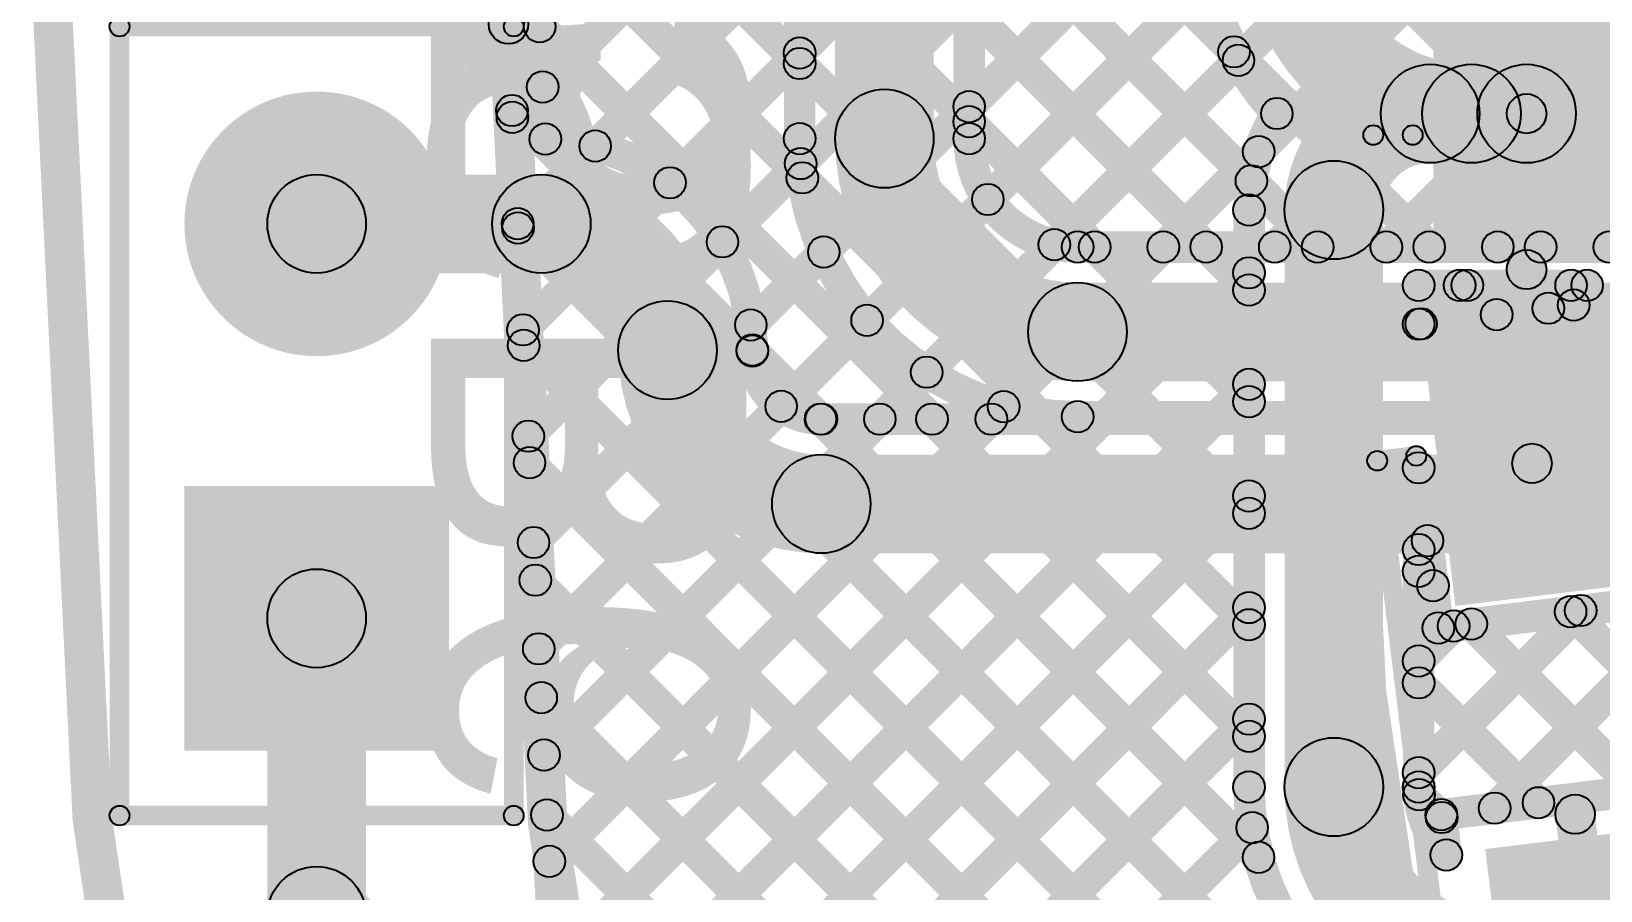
# Model space of a CAD drawing. Header units: millimetres. Extents: x -2.17 to 2.17, y -2.17 to 2.17.
# Drawn here: x -2.1704 to -1.7723, y -0.2296 to -0.0118 of the extents above; entities that cross this region are included whole.
import ezdxf

# ---------------------------------------------------------------- set-up
doc = ezdxf.new("R2010")
doc.units = ezdxf.units.MM
doc.header["$MEASUREMENT"] = 0
for name, color, linetype in [('BottomLayer', 5, 'Continuous'), ('BottomOverlay', 54, 'Continuous'), ('BottomSolder', 6, 'Continuous'), ('Mechanical2', 216, 'Continuous'), ('MultiLayer', 9, 'Continuous'), ('PadHoleLayer', 156, 'Continuous'), ('TopLayer', 1, 'Continuous'), ('TopOverlay', 2, 'Continuous'), ('TopPaste', 8, 'Continuous'), ('TopSolder', 216, 'Continuous')]:
    doc.layers.add(name, color=color, linetype=linetype)

# ---------------------------------------------------------------- blocks, each defined once
blk = doc.blocks.new('S______B__________________B_57')
at = {"layer": 'BottomLayer'}
blk.add_hatch(color=5, dxfattribs=at).paths.add_polyline_path([(-0.12953, 0.02953), (-0.07047, 0.02953), (-0.07047, -0.02953), (-0.12953, -0.02953)])
h = blk.add_hatch(color=5, dxfattribs=at)
edge = h.paths.add_edge_path()
edge.add_arc((0, 0), 0.02953, 0, 360)
at = {"layer": 'BottomOverlay'}
h = blk.add_hatch(color=54, dxfattribs=at)
edge = h.paths.add_edge_path()
edge.add_arc((-0.15, 0.05), 0.0025, 0, 360)
h = blk.add_hatch(color=54, dxfattribs=at)
edge = h.paths.add_edge_path()
edge.add_arc((-0.15, 0.05), 0.0025, 0, 360)
for points in [[(-0.15, 0.0475), (-0.15, 0.0525), (0.05, 0.0525), (0.05, 0.0475)], [(-0.1525, 0.05), (-0.1475, 0.05), (-0.1475, -0.05), (-0.1525, -0.05)], [(0.0475, 0.05), (0.0525, 0.05), (0.0525, -0.05), (0.0475, -0.05)], [(-0.15, -0.0525), (-0.15, -0.0475), (0.05, -0.0475), (0.05, -0.0525)]]:
    blk.add_hatch(color=54, dxfattribs=at).paths.add_polyline_path(points)
h = blk.add_hatch(color=54, dxfattribs=at)
edge = h.paths.add_edge_path()
edge.add_arc((0.05, 0.05), 0.0025, 0, 360)
h = blk.add_hatch(color=54, dxfattribs=at)
edge = h.paths.add_edge_path()
edge.add_arc((0.05, 0.05), 0.0025, 0, 360)
h = blk.add_hatch(color=54, dxfattribs=at)
edge = h.paths.add_edge_path()
edge.add_arc((-0.15, -0.05), 0.0025, 0, 360)
h = blk.add_hatch(color=54, dxfattribs=at)
edge = h.paths.add_edge_path()
edge.add_arc((-0.15, -0.05), 0.0025, 0, 360)
h = blk.add_hatch(color=54, dxfattribs=at)
edge = h.paths.add_edge_path()
edge.add_arc((0.05, -0.05), 0.0025, 0, 360)
h = blk.add_hatch(color=54, dxfattribs=at)
edge = h.paths.add_edge_path()
edge.add_arc((0.05, -0.05), 0.0025, 0, 360)
at = {"layer": 'BottomSolder'}
blk.add_hatch(color=6, dxfattribs=at).paths.add_polyline_path([(-0.13353, 0.03353), (-0.06647, 0.03353), (-0.06647, -0.03353), (-0.13353, -0.03353)])
h = blk.add_hatch(color=6, dxfattribs=at)
edge = h.paths.add_edge_path()
edge.add_arc((0, 0), 0.03353, 0, 360)
at = {"layer": 'MultiLayer'}
blk.add_hatch(color=9, dxfattribs=at).paths.add_polyline_path([(-0.12953, 0.02953), (-0.07047, 0.02953), (-0.07047, -0.02953), (-0.12953, -0.02953)])
h = blk.add_hatch(color=9, dxfattribs=at)
edge = h.paths.add_edge_path()
edge.add_arc((0, 0), 0.02953, 0, 360)
at = {"layer": 'PadHoleLayer'}
h = blk.add_hatch(color=156, dxfattribs=at)
edge = h.paths.add_edge_path()
edge.add_arc((-0.1, 0), 0.01772, 0, 360)
h = blk.add_hatch(color=156, dxfattribs=at)
edge = h.paths.add_edge_path()
edge.add_arc((0, 0), 0.01772, 0, 360)
at = {"layer": 'TopLayer'}
blk.add_hatch(color=1, dxfattribs=at).paths.add_polyline_path([(-0.12953, 0.02953), (-0.07047, 0.02953), (-0.07047, -0.02953), (-0.12953, -0.02953)])
h = blk.add_hatch(color=1, dxfattribs=at)
edge = h.paths.add_edge_path()
edge.add_arc((0, 0), 0.02953, 0, 360)
at = {"layer": 'TopSolder'}
blk.add_hatch(color=216, dxfattribs=at).paths.add_polyline_path([(-0.13353, 0.03353), (-0.06647, 0.03353), (-0.06647, -0.03353), (-0.13353, -0.03353)])
h = blk.add_hatch(color=216, dxfattribs=at)
edge = h.paths.add_edge_path()
edge.add_arc((0, 0), 0.03353, 0, 360)
at = {"layer": 'BottomOverlay'}
for centre in [(-0.15, 0.05), (-0.15, 0.05), (0.05, 0.05), (0.05, 0.05), (-0.15, -0.05), (-0.15, -0.05), (0.05, -0.05), (0.05, -0.05)]:
    blk.add_circle(centre, 0.0025, dxfattribs=at)
blk = doc.blocks.new('WS2812B_M____126')
at = {"layer": 'TopLayer'}
for points in [[(-0.09409, 0.05079), (-0.03504, 0.05079), (-0.03504, 0.01142), (-0.09409, 0.01142)], [(0.03504, 0.05079), (0.09409, 0.05079), (0.09409, 0.01142), (0.03504, 0.01142)], [(-0.09409, -0.01142), (-0.03504, -0.01142), (-0.03504, -0.05079), (-0.09409, -0.05079)], [(0.03504, -0.01142), (0.09409, -0.01142), (0.09409, -0.05079), (0.03504, -0.05079)]]:
    blk.add_hatch(color=1, dxfattribs=at).paths.add_polyline_path(points)
at = {"layer": 'TopOverlay'}
h = blk.add_hatch(color=2, dxfattribs=at)
edge = h.paths.add_edge_path()
edge.add_arc((-0.07, 0.07), 0.0025, 0, 360)
h = blk.add_hatch(color=2, dxfattribs=at)
edge = h.paths.add_edge_path()
edge.add_arc((-0.07, 0.07), 0.0025, 0, 360)
for points in [[(0.07, 0.0725), (0.07, 0.0675), (-0.07, 0.0675), (-0.07, 0.0725)], [(-0.0675, 0.06), (-0.0725, 0.06), (-0.0725, 0.07), (-0.0675, 0.07)], [(0.0725, 0.06), (0.0675, 0.06), (0.0675, 0.07), (0.0725, 0.07)], [(-0.0675, -0.07), (-0.0725, -0.07), (-0.0725, -0.06), (-0.0675, -0.06)], [(0.0725, -0.07), (0.0675, -0.07), (0.0675, -0.06), (0.0725, -0.06)], [(0.07, -0.0675), (0.07, -0.0725), (-0.07, -0.0725), (-0.07, -0.0675)]]:
    blk.add_hatch(color=2, dxfattribs=at).paths.add_polyline_path(points)
h = blk.add_hatch(color=2, dxfattribs=at)
edge = h.paths.add_edge_path()
edge.add_arc((0.07, 0.07), 0.0025, 0, 360)
h = blk.add_hatch(color=2, dxfattribs=at)
edge = h.paths.add_edge_path()
edge.add_arc((0.07, 0.07), 0.0025, 0, 360)
h = blk.add_hatch(color=2, dxfattribs=at)
edge = h.paths.add_edge_path()
edge.add_arc((-0.091, 0.061), 0.0025, 0, 360)
h = blk.add_hatch(color=2, dxfattribs=at)
edge = h.paths.add_edge_path()
edge.add_arc((-0.085, 0.061), 0.0025, 0, 360)
h = blk.add_hatch(color=2, dxfattribs=at)
edge = h.paths.add_edge_path()
edge.add_arc((-0.07, 0.06), 0.0025, 0, 360)
h = blk.add_hatch(color=2, dxfattribs=at)
edge = h.paths.add_edge_path()
edge.add_arc((0.07, 0.06), 0.0025, 0, 360)
h = blk.add_hatch(color=2, dxfattribs=at)
edge = h.paths.add_edge_path()
edge.add_arc((-0.07, -0.06), 0.0025, 0, 360)
h = blk.add_hatch(color=2, dxfattribs=at)
edge = h.paths.add_edge_path()
edge.add_arc((0.07, -0.06), 0.0025, 0, 360)
h = blk.add_hatch(color=2, dxfattribs=at)
edge = h.paths.add_edge_path()
edge.add_arc((-0.07, -0.07), 0.0025, 0, 360)
h = blk.add_hatch(color=2, dxfattribs=at)
edge = h.paths.add_edge_path()
edge.add_arc((-0.07, -0.07), 0.0025, 0, 360)
h = blk.add_hatch(color=2, dxfattribs=at)
edge = h.paths.add_edge_path()
edge.add_arc((0.07, -0.07), 0.0025, 0, 360)
h = blk.add_hatch(color=2, dxfattribs=at)
edge = h.paths.add_edge_path()
edge.add_arc((0.07, -0.07), 0.0025, 0, 360)
at = {"layer": 'TopPaste'}
for points in [[(-0.09409, 0.05079), (-0.03504, 0.05079), (-0.03504, 0.01142), (-0.09409, 0.01142)], [(0.03504, 0.05079), (0.09409, 0.05079), (0.09409, 0.01142), (0.03504, 0.01142)], [(-0.09409, -0.01142), (-0.03504, -0.01142), (-0.03504, -0.05079), (-0.09409, -0.05079)], [(0.03504, -0.01142), (0.09409, -0.01142), (0.09409, -0.05079), (0.03504, -0.05079)]]:
    blk.add_hatch(color=8, dxfattribs=at).paths.add_polyline_path(points)
at = {"layer": 'TopSolder'}
for points in [[(-0.09809, 0.05479), (-0.03104, 0.05479), (-0.03104, 0.00742), (-0.09809, 0.00742)], [(0.03104, 0.05479), (0.09809, 0.05479), (0.09809, 0.00742), (0.03104, 0.00742)], [(-0.09809, -0.00742), (-0.03104, -0.00742), (-0.03104, -0.05479), (-0.09809, -0.05479)], [(0.03104, -0.00742), (0.09809, -0.00742), (0.09809, -0.05479), (0.03104, -0.05479)]]:
    blk.add_hatch(color=216, dxfattribs=at).paths.add_polyline_path(points)
at = {"layer": 'TopOverlay', "const_width": 0.005}
blk.add_lwpolyline([(-0.085, 0.061, 1), (-0.091, 0.061, 1)], format="xyb", close=True, dxfattribs=at)
at = {"layer": 'TopOverlay'}
for centre in [(-0.07, 0.07), (-0.07, 0.07), (0.07, 0.07), (0.07, 0.07), (-0.091, 0.061), (-0.085, 0.061), (-0.07, 0.06), (0.07, 0.06), (-0.07, -0.06), (0.07, -0.06), (-0.07, -0.07), (-0.07, -0.07), (0.07, -0.07), (0.07, -0.07)]:
    blk.add_circle(centre, 0.0025, dxfattribs=at)
blk = doc.blocks.new('WS2812B_M____127')
at = {"layer": 'TopLayer'}
for points in [[(-0.09409, 0.05079), (-0.03504, 0.05079), (-0.03504, 0.01142), (-0.09409, 0.01142)], [(0.03504, 0.05079), (0.09409, 0.05079), (0.09409, 0.01142), (0.03504, 0.01142)], [(-0.09409, -0.01142), (-0.03504, -0.01142), (-0.03504, -0.05079), (-0.09409, -0.05079)], [(0.03504, -0.01142), (0.09409, -0.01142), (0.09409, -0.05079), (0.03504, -0.05079)]]:
    blk.add_hatch(color=1, dxfattribs=at).paths.add_polyline_path(points)
at = {"layer": 'TopOverlay'}
h = blk.add_hatch(color=2, dxfattribs=at)
edge = h.paths.add_edge_path()
edge.add_arc((-0.07, 0.07), 0.0025, 0, 360)
h = blk.add_hatch(color=2, dxfattribs=at)
edge = h.paths.add_edge_path()
edge.add_arc((-0.07, 0.07), 0.0025, 0, 360)
for points in [[(-0.07, 0.0675), (-0.07, 0.0725), (0.07, 0.0725), (0.07, 0.0675)], [(-0.0675, 0.06), (-0.0725, 0.06), (-0.0725, 0.07), (-0.0675, 0.07)], [(0.0725, 0.06), (0.0675, 0.06), (0.0675, 0.07), (0.0725, 0.07)], [(-0.0675, -0.07), (-0.0725, -0.07), (-0.0725, -0.06), (-0.0675, -0.06)], [(0.0725, -0.07), (0.0675, -0.07), (0.0675, -0.06), (0.0725, -0.06)], [(-0.07, -0.0725), (-0.07, -0.0675), (0.07, -0.0675), (0.07, -0.0725)]]:
    blk.add_hatch(color=2, dxfattribs=at).paths.add_polyline_path(points)
h = blk.add_hatch(color=2, dxfattribs=at)
edge = h.paths.add_edge_path()
edge.add_arc((0.07, 0.07), 0.0025, 0, 360)
h = blk.add_hatch(color=2, dxfattribs=at)
edge = h.paths.add_edge_path()
edge.add_arc((0.07, 0.07), 0.0025, 0, 360)
h = blk.add_hatch(color=2, dxfattribs=at)
edge = h.paths.add_edge_path()
edge.add_arc((-0.091, 0.061), 0.0025, 0, 360)
h = blk.add_hatch(color=2, dxfattribs=at)
edge = h.paths.add_edge_path()
edge.add_arc((-0.085, 0.061), 0.0025, 0, 360)
h = blk.add_hatch(color=2, dxfattribs=at)
edge = h.paths.add_edge_path()
edge.add_arc((-0.07, 0.06), 0.0025, 0, 360)
h = blk.add_hatch(color=2, dxfattribs=at)
edge = h.paths.add_edge_path()
edge.add_arc((0.07, 0.06), 0.0025, 0, 360)
h = blk.add_hatch(color=2, dxfattribs=at)
edge = h.paths.add_edge_path()
edge.add_arc((-0.07, -0.06), 0.0025, 0, 360)
h = blk.add_hatch(color=2, dxfattribs=at)
edge = h.paths.add_edge_path()
edge.add_arc((0.07, -0.06), 0.0025, 0, 360)
h = blk.add_hatch(color=2, dxfattribs=at)
edge = h.paths.add_edge_path()
edge.add_arc((-0.07, -0.07), 0.0025, 0, 360)
h = blk.add_hatch(color=2, dxfattribs=at)
edge = h.paths.add_edge_path()
edge.add_arc((-0.07, -0.07), 0.0025, 0, 360)
h = blk.add_hatch(color=2, dxfattribs=at)
edge = h.paths.add_edge_path()
edge.add_arc((0.07, -0.07), 0.0025, 0, 360)
h = blk.add_hatch(color=2, dxfattribs=at)
edge = h.paths.add_edge_path()
edge.add_arc((0.07, -0.07), 0.0025, 0, 360)
at = {"layer": 'TopPaste'}
for points in [[(-0.09409, 0.05079), (-0.03504, 0.05079), (-0.03504, 0.01142), (-0.09409, 0.01142)], [(0.03504, 0.05079), (0.09409, 0.05079), (0.09409, 0.01142), (0.03504, 0.01142)], [(-0.09409, -0.01142), (-0.03504, -0.01142), (-0.03504, -0.05079), (-0.09409, -0.05079)], [(0.03504, -0.01142), (0.09409, -0.01142), (0.09409, -0.05079), (0.03504, -0.05079)]]:
    blk.add_hatch(color=8, dxfattribs=at).paths.add_polyline_path(points)
at = {"layer": 'TopSolder'}
for points in [[(-0.09809, 0.05479), (-0.03104, 0.05479), (-0.03104, 0.00742), (-0.09809, 0.00742)], [(0.03104, 0.05479), (0.09809, 0.05479), (0.09809, 0.00742), (0.03104, 0.00742)], [(-0.09809, -0.00742), (-0.03104, -0.00742), (-0.03104, -0.05479), (-0.09809, -0.05479)], [(0.03104, -0.00742), (0.09809, -0.00742), (0.09809, -0.05479), (0.03104, -0.05479)]]:
    blk.add_hatch(color=216, dxfattribs=at).paths.add_polyline_path(points)
at = {"layer": 'TopOverlay', "const_width": 0.005}
blk.add_lwpolyline([(-0.085, 0.061, 1), (-0.091, 0.061, 1)], format="xyb", close=True, dxfattribs=at)
at = {"layer": 'TopOverlay'}
for centre in [(-0.07, 0.07), (-0.07, 0.07), (0.07, 0.07), (0.07, 0.07), (-0.091, 0.061), (-0.085, 0.061), (-0.07, 0.06), (0.07, 0.06), (-0.07, -0.06), (0.07, -0.06), (-0.07, -0.07), (-0.07, -0.07), (0.07, -0.07), (0.07, -0.07)]:
    blk.add_circle(centre, 0.0025, dxfattribs=at)

msp = doc.modelspace()

# ---------------------------------------------------------------- hatches: boundary and pattern name
at = {"layer": 'BottomLayer'}
for points in [[(-1.92967, -0.03371), (-1.93533, -0.02806), (-1.65255, 0.25472), (-1.6469, 0.24906)], [(-1.92493, -0.05726), (-1.93059, -0.0516), (-1.62427, 0.25472), (-1.61861, 0.24906)], [(-1.90808, -0.06869), (-1.91373, -0.06303), (-1.59599, 0.25472), (-1.59033, 0.24906)], [(-1.88043, -0.06933), (-1.88609, -0.06367), (-1.5677, 0.25472), (-1.56204, 0.24906)], [(-1.85215, -0.06933), (-1.85781, -0.06367), (-1.53942, 0.25472), (-1.53376, 0.24906)], [(-1.82387, -0.06933), (-1.82952, -0.06367), (-1.51113, 0.25472), (-1.50548, 0.24906)], [(-1.79558, -0.06933), (-1.80124, -0.06367), (-1.48285, 0.25472), (-1.47719, 0.24906)], [(-1.7673, -0.06933), (-1.77295, -0.06367), (-1.45456, 0.25472), (-1.44891, 0.24906)], [(-1.9715, -0.039), (-1.9795, -0.039), (-1.9795, 0.13839), (-1.9715, 0.13839)], [(-1.9415, -0.039), (-1.9665, -0.039), (-1.9665, 0.13839), (-1.9415, 0.13839)], [(-1.9285, -0.039), (-1.9365, -0.039), (-1.9365, 0.13839), (-1.9285, 0.13839)], [(-1.93533, 0.1322), (-1.92967, 0.13786), (-1.72814, -0.06367), (-1.7338, -0.06933)], [(-1.93533, 0.10392), (-1.92967, 0.10957), (-1.75643, -0.06367), (-1.76208, -0.06933)], [(-1.93533, 0.07563), (-1.92967, 0.08129), (-1.78471, -0.06367), (-1.79037, -0.06933)], [(-1.93533, 0.04735), (-1.92967, 0.05301), (-1.81299, -0.06367), (-1.81865, -0.06933)], [(-2.04499, 0.04387), (-2.03933, 0.04953), (-1.97267, -0.01713), (-1.97833, -0.02279)], [(-2.03782, -0.02873), (-2.04348, -0.02307), (-1.97833, 0.04208), (-1.97267, 0.03642)], [(-2.0473, 0.02736), (-2.03931, 0.02776), (-2.036, -0.03892), (-2.04399, -0.03932)], [(-1.93533, 0.01906), (-1.92967, 0.02472), (-1.84128, -0.06367), (-1.84694, -0.06933)], [(-2.04572, 0.01632), (-2.04006, 0.02197), (-1.97197, -0.04612), (-1.97762, -0.05178)], [(-2.02452, -0.04371), (-2.03018, -0.03805), (-1.97833, 0.0138), (-1.97267, 0.00814)], [(-1.93533, -0.00922), (-1.92967, -0.00356), (-1.86956, -0.06367), (-1.87522, -0.06933)], [(-2.04424, -0.01344), (-2.03858, -0.00779), (-1.93909, -0.10728), (-1.94475, -0.11294)], [(-2.00556, -0.05303), (-2.01121, -0.04737), (-1.97833, -0.01449), (-1.97267, -0.02014)], [(-1.93533, -0.0375), (-1.92967, -0.03185), (-1.89785, -0.06367), (-1.9035, -0.06933)], [(-1.99224, -0.068), (-1.9979, -0.06234), (-1.97804, -0.04249), (-1.97239, -0.04815)], [(-2.098, -0.07311), (-2.098, -0.04811), (-2.041, -0.04811), (-2.041, -0.07311)], [(-1.905, -0.0705), (-1.905, -0.0625), (-1.38339, -0.0625), (-1.38339, -0.0705)], [(-1.98505, -0.08909), (-1.99071, -0.08343), (-1.9722, -0.06493), (-1.96654, -0.07058)], [(-1.905, -0.1005), (-1.905, -0.0755), (-1.38339, -0.0755), (-1.38339, -0.1005)], [(-1.97735, -0.10968), (-1.98301, -0.10402), (-1.96121, -0.08222), (-1.95555, -0.08788)], [(-1.99033, -0.09564), (-1.98467, -0.08999), (-1.96737, -0.10728), (-1.97303, -0.11294)], [(-1.95233, -0.11294), (-1.95799, -0.10728), (-1.94609, -0.09539), (-1.94043, -0.10104)], [(-1.97, -0.11411), (-1.97, -0.10611), (-1.272, -0.10611), (-1.272, -0.11411)], [(-1.92404, -0.11294), (-1.9297, -0.10728), (-1.92656, -0.10414), (-1.9209, -0.1098)], [(-1.905, -0.1135), (-1.905, -0.1055), (-1.38339, -0.1055), (-1.38339, -0.1135)], [(-1.97, -0.14411), (-1.97, -0.11911), (-1.272, -0.11911), (-1.272, -0.14411)], [(-2.0855, -0.236), (-2.1105, -0.236), (-2.1105, -0.16061), (-2.0855, -0.16061)], [(-2.10684, -0.24484), (-2.08916, -0.22716), (-2.06316, -0.25316), (-2.08084, -0.27084)]]:
    msp.add_hatch(color=5, dxfattribs=at).paths.add_polyline_path(points)
h = msp.add_hatch(color=5, dxfattribs=at)
edge = h.paths.add_edge_path()
edge.add_arc((-2.04141, -0.01062), 0.004, 0, 360)
h = msp.add_hatch(color=5, dxfattribs=at)
edge = h.paths.add_edge_path()
edge.add_arc((-1.9755, -0.01732), 0.004, 0, 360)
h = msp.add_hatch(color=5, dxfattribs=at)
edge = h.paths.add_edge_path()
edge.add_arc((-1.9755, -0.01996), 0.004, 0, 360)
h = msp.add_hatch(color=5, dxfattribs=at)
edge = h.paths.add_edge_path()
edge.add_arc((-2.04065, -0.0259), 0.004, 0, 360)
h = msp.add_hatch(color=5, dxfattribs=at)
edge = h.paths.add_edge_path()
edge.add_arc((-1.954, -0.039), 0.0125, 0, 360)
h = msp.add_hatch(color=5, dxfattribs=at)
edge = h.paths.add_edge_path()
edge.add_arc((-1.954, -0.039), 0.0125, 0, 360)
h = msp.add_hatch(color=5, dxfattribs=at)
edge = h.paths.add_edge_path()
edge.add_arc((-1.9325, -0.03088), 0.004, 0, 360)
h = msp.add_hatch(color=5, dxfattribs=at)
edge = h.paths.add_edge_path()
edge.add_arc((-1.9325, -0.03468), 0.004, 0, 360)
h = msp.add_hatch(color=5, dxfattribs=at)
edge = h.paths.add_edge_path()
edge.add_arc((-2.04, -0.03912), 0.004, 0, 360)
h = msp.add_hatch(color=5, dxfattribs=at)
edge = h.paths.add_edge_path()
edge.add_arc((-2.04, -0.03912), 0.004, 0, 360)
h = msp.add_hatch(color=5, dxfattribs=at)
edge = h.paths.add_edge_path()
edge.add_arc((-1.9755, -0.039), 0.004, 0, 360)
h = msp.add_hatch(color=5, dxfattribs=at)
edge = h.paths.add_edge_path()
edge.add_arc((-1.9755, -0.039), 0.004, 0, 360)
h = msp.add_hatch(color=5, dxfattribs=at)
edge = h.paths.add_edge_path()
edge.add_arc((-1.9325, -0.039), 0.004, 0, 360)
h = msp.add_hatch(color=5, dxfattribs=at)
edge = h.paths.add_edge_path()
edge.add_arc((-1.9325, -0.039), 0.004, 0, 360)
h = msp.add_hatch(color=5, dxfattribs=at)
edge = h.paths.add_edge_path()
edge.add_arc((-2.02735, -0.04088), 0.004, 0, 360)
h = msp.add_hatch(color=5, dxfattribs=at)
edge = h.paths.add_edge_path()
edge.add_arc((-1.97522, -0.04532), 0.004, 0, 360)
h = msp.add_hatch(color=5, dxfattribs=at)
edge = h.paths.add_edge_path()
edge.add_arc((-2.00839, -0.0502), 0.004, 0, 360)
h = msp.add_hatch(color=5, dxfattribs=at)
edge = h.paths.add_edge_path()
edge.add_arc((-1.97479, -0.04895), 0.004, 0, 360)
h = msp.add_hatch(color=5, dxfattribs=at)
edge = h.paths.add_edge_path()
edge.add_arc((-2.098, -0.06061), 0.0125, 0, 360)
h = msp.add_hatch(color=5, dxfattribs=at)
edge = h.paths.add_edge_path()
edge.add_arc((-2.041, -0.06061), 0.0125, 0, 360)
h = msp.add_hatch(color=5, dxfattribs=at)
edge = h.paths.add_edge_path()
edge.add_arc((-2.041, -0.06061), 0.0125, 0, 360)
h = msp.add_hatch(color=5, dxfattribs=at)
edge = h.paths.add_edge_path()
edge.add_arc((-1.92776, -0.05443), 0.004, 0, 360)
h = msp.add_hatch(color=5, dxfattribs=at)
edge = h.paths.add_edge_path()
edge.add_arc((-1.99507, -0.06517), 0.004, 0, 360)
h = msp.add_hatch(color=5, dxfattribs=at)
edge = h.paths.add_edge_path()
edge.add_arc((-1.91091, -0.06586), 0.004, 0, 360)
h = msp.add_hatch(color=5, dxfattribs=at)
edge = h.paths.add_edge_path()
edge.add_arc((-1.905, -0.0665), 0.004, 0, 360)
h = msp.add_hatch(color=5, dxfattribs=at)
edge = h.paths.add_edge_path()
edge.add_arc((-1.905, -0.0665), 0.004, 0, 360)
h = msp.add_hatch(color=5, dxfattribs=at)
edge = h.paths.add_edge_path()
edge.add_arc((-1.90068, -0.0665), 0.004, 0, 360)
h = msp.add_hatch(color=5, dxfattribs=at)
edge = h.paths.add_edge_path()
edge.add_arc((-1.88326, -0.0665), 0.004, 0, 360)
h = msp.add_hatch(color=5, dxfattribs=at)
edge = h.paths.add_edge_path()
edge.add_arc((-1.87239, -0.0665), 0.004, 0, 360)
h = msp.add_hatch(color=5, dxfattribs=at)
edge = h.paths.add_edge_path()
edge.add_arc((-1.85498, -0.0665), 0.004, 0, 360)
h = msp.add_hatch(color=5, dxfattribs=at)
edge = h.paths.add_edge_path()
edge.add_arc((-1.84411, -0.0665), 0.004, 0, 360)
h = msp.add_hatch(color=5, dxfattribs=at)
edge = h.paths.add_edge_path()
edge.add_arc((-1.82669, -0.0665), 0.004, 0, 360)
h = msp.add_hatch(color=5, dxfattribs=at)
edge = h.paths.add_edge_path()
edge.add_arc((-1.81582, -0.0665), 0.004, 0, 360)
h = msp.add_hatch(color=5, dxfattribs=at)
edge = h.paths.add_edge_path()
edge.add_arc((-1.79841, -0.0665), 0.004, 0, 360)
h = msp.add_hatch(color=5, dxfattribs=at)
edge = h.paths.add_edge_path()
edge.add_arc((-1.78754, -0.0665), 0.004, 0, 360)
h = msp.add_hatch(color=5, dxfattribs=at)
edge = h.paths.add_edge_path()
edge.add_arc((-1.77012, -0.0665), 0.004, 0, 360)
h = msp.add_hatch(color=5, dxfattribs=at)
edge = h.paths.add_edge_path()
edge.add_arc((-1.96937, -0.06775), 0.004, 0, 360)
h = msp.add_hatch(color=5, dxfattribs=at)
edge = h.paths.add_edge_path()
edge.add_arc((-1.905, -0.088), 0.0125, 0, 360)
h = msp.add_hatch(color=5, dxfattribs=at)
edge = h.paths.add_edge_path()
edge.add_arc((-1.905, -0.088), 0.0125, 0, 360)
h = msp.add_hatch(color=5, dxfattribs=at)
edge = h.paths.add_edge_path()
edge.add_arc((-2.009, -0.09261), 0.0125, 0, 360)
h = msp.add_hatch(color=5, dxfattribs=at)
edge = h.paths.add_edge_path()
edge.add_arc((-2.009, -0.09261), 0.0125, 0, 360)
h = msp.add_hatch(color=5, dxfattribs=at)
edge = h.paths.add_edge_path()
edge.add_arc((-1.98788, -0.08626), 0.004, 0, 360)
h = msp.add_hatch(color=5, dxfattribs=at)
edge = h.paths.add_edge_path()
edge.add_arc((-1.95838, -0.08505), 0.004, 0, 360)
h = msp.add_hatch(color=5, dxfattribs=at)
edge = h.paths.add_edge_path()
edge.add_arc((-1.9875, -0.09261), 0.004, 0, 360)
h = msp.add_hatch(color=5, dxfattribs=at)
edge = h.paths.add_edge_path()
edge.add_arc((-1.9875, -0.09261), 0.004, 0, 360)
h = msp.add_hatch(color=5, dxfattribs=at)
edge = h.paths.add_edge_path()
edge.add_arc((-1.9875, -0.09281), 0.004, 0, 360)
h = msp.add_hatch(color=5, dxfattribs=at)
edge = h.paths.add_edge_path()
edge.add_arc((-1.94326, -0.09821), 0.004, 0, 360)
h = msp.add_hatch(color=5, dxfattribs=at)
edge = h.paths.add_edge_path()
edge.add_arc((-1.98018, -0.10685), 0.004, 0, 360)
h = msp.add_hatch(color=5, dxfattribs=at)
edge = h.paths.add_edge_path()
edge.add_arc((-1.92373, -0.10697), 0.004, 0, 360)
h = msp.add_hatch(color=5, dxfattribs=at)
edge = h.paths.add_edge_path()
edge.add_arc((-1.9702, -0.11011), 0.004, 0, 360)
h = msp.add_hatch(color=5, dxfattribs=at)
edge = h.paths.add_edge_path()
edge.add_arc((-1.97, -0.11011), 0.004, 0, 360)
h = msp.add_hatch(color=5, dxfattribs=at)
edge = h.paths.add_edge_path()
edge.add_arc((-1.97, -0.11011), 0.004, 0, 360)
h = msp.add_hatch(color=5, dxfattribs=at)
edge = h.paths.add_edge_path()
edge.add_arc((-1.95516, -0.11011), 0.004, 0, 360)
h = msp.add_hatch(color=5, dxfattribs=at)
edge = h.paths.add_edge_path()
edge.add_arc((-1.94192, -0.11011), 0.004, 0, 360)
h = msp.add_hatch(color=5, dxfattribs=at)
edge = h.paths.add_edge_path()
edge.add_arc((-1.92687, -0.11011), 0.004, 0, 360)
h = msp.add_hatch(color=5, dxfattribs=at)
edge = h.paths.add_edge_path()
edge.add_arc((-1.905, -0.1095), 0.004, 0, 360)
h = msp.add_hatch(color=5, dxfattribs=at)
edge = h.paths.add_edge_path()
edge.add_arc((-1.905, -0.1095), 0.004, 0, 360)
h = msp.add_hatch(color=5, dxfattribs=at)
edge = h.paths.add_edge_path()
edge.add_arc((-1.97, -0.13161), 0.0125, 0, 360)
h = msp.add_hatch(color=5, dxfattribs=at)
edge = h.paths.add_edge_path()
edge.add_arc((-1.97, -0.13161), 0.0125, 0, 360)
h = msp.add_hatch(color=5, dxfattribs=at)
edge = h.paths.add_edge_path()
edge.add_arc((-2.098, -0.16061), 0.0125, 0, 360)
h = msp.add_hatch(color=5, dxfattribs=at)
edge = h.paths.add_edge_path()
edge.add_arc((-2.098, -0.236), 0.0125, 0, 360)
h = msp.add_hatch(color=5, dxfattribs=at)
edge = h.paths.add_edge_path()
edge.add_arc((-2.098, -0.236), 0.0125, 0, 360)
at = {"layer": 'Mechanical2'}
h = msp.add_hatch(color=216, dxfattribs=at)
edge = h.paths.add_edge_path()
edge.add_arc((-2.04935, -0.01), 0.005, 0, 360)
at = {"layer": 'TopLayer'}
for points in [[(-2.04551, -0.03642), (-2.05117, -0.03076), (-1.8672, 0.15321), (-1.86154, 0.14756)], [(-2.00333, 0.11535), (-1.99767, 0.12101), (-1.86249, -0.01417), (-1.86815, -0.01983)], [(-2.04418, -0.06337), (-2.04983, -0.05771), (-1.87532, 0.1168), (-1.86966, 0.11115)], [(-2.00357, 0.08731), (-1.99792, 0.09297), (-1.85807, -0.04688), (-1.86373, -0.05253)], [(-2.04284, -0.09031), (-2.0485, -0.08466), (-1.87533, 0.08851), (-1.86967, 0.08286)], [(-2.01033, 0.06578), (-2.00467, 0.07143), (-1.85867, -0.07456), (-1.86433, -0.08022)], [(-2.0415, -0.11726), (-2.04716, -0.1116), (-1.87533, 0.06023), (-1.86967, 0.05457)], [(-2.02323, 0.0504), (-2.01758, 0.05606), (-1.85867, -0.10285), (-1.86433, -0.1085)], [(-2.04162, 0.0405), (-2.03596, 0.04616), (-1.85867, -0.13113), (-1.86433, -0.13679)], [(-2.04017, -0.14421), (-2.04582, -0.13855), (-1.87533, 0.03194), (-1.86967, 0.02629)], [(-2.05342, 0.02401), (-2.04776, 0.02967), (-1.85867, -0.15942), (-1.86433, -0.16507)], [(-2.055, 0.01975), (-2.047, 0.02015), (-2.034, -0.2418), (-2.042, -0.2422)], [(-2.03883, -0.17115), (-2.04448, -0.1655), (-1.87435, 0.00464), (-1.86869, -0.00102)], [(-1.7861, -0.03267), (-1.7961, -0.03267), (-1.7961, 0.00686), (-1.7861, 0.00686)], [(-2.05273, -0.00495), (-2.04708, 0.0007), (-1.85867, -0.1877), (-1.86433, -0.19336)], [(-2.03749, -0.1981), (-2.04315, -0.19244), (-1.86702, -0.01632), (-1.86137, -0.02198)], [(-1.81558, -0.04517), (-1.81558, -0.02017), (-1.80506, -0.02017), (-1.80506, -0.04517)], [(-1.80506, -0.04517), (-1.80506, -0.02017), (-1.7911, -0.02017), (-1.7911, -0.04517)], [(-2.05126, -0.03471), (-2.0456, -0.02906), (-1.85627, -0.21838), (-1.86193, -0.22404)], [(-1.78562, -0.12414), (-1.79386, -0.11849), (-1.73302, -0.02984), (-1.72478, -0.0355)], [(-1.7861, -0.07219), (-1.7961, -0.07219), (-1.7961, -0.03267), (-1.7861, -0.03267)], [(-2.03615, -0.22505), (-2.04181, -0.21939), (-1.86188, -0.03946), (-1.85622, -0.04512)], [(-2.04978, -0.06447), (-2.04412, -0.05882), (-1.83367, -0.26927), (-1.83933, -0.27493)], [(-1.8575, -0.20336), (-1.8655, -0.20336), (-1.8655, -0.05709), (-1.8575, -0.05709)], [(-1.8275, -0.20336), (-1.8525, -0.20336), (-1.8525, -0.05709), (-1.8275, -0.05709)], [(-2.03402, -0.2512), (-2.03968, -0.24554), (-1.86433, -0.07019), (-1.85867, -0.07585)], [(-1.81503, -0.08878), (-1.82069, -0.08312), (-1.81093, -0.07337), (-1.80527, -0.07902)], [(-1.8185, -0.08019), (-1.8185, -0.07219), (-1.77575, -0.07219), (-1.77575, -0.08019)], [(-1.80896, -0.07902), (-1.8033, -0.07337), (-1.79589, -0.08077), (-1.80155, -0.08643)], [(-1.78279, -0.08482), (-1.78845, -0.07916), (-1.78265, -0.07337), (-1.77699, -0.07902)], [(-1.77589, -0.08347), (-1.78249, -0.07894), (-1.77905, -0.07393), (-1.77245, -0.07846)], [(-1.8145, -0.08603), (-1.8225, -0.08603), (-1.8225, -0.07619), (-1.8145, -0.07619)], [(-1.81801, -0.09), (-1.81899, -0.08206), (-1.77968, -0.07723), (-1.7787, -0.08517)], [(-2.0483, -0.09424), (-2.04265, -0.08858), (-1.83367, -0.29755), (-1.83933, -0.30321)], [(-2.0297, -0.27517), (-2.03536, -0.26951), (-1.86433, -0.09848), (-1.85867, -0.10413)], [(-2.04683, -0.124), (-2.04117, -0.11834), (-1.83367, -0.32584), (-1.83933, -0.33149)], [(-1.8145, -0.20336), (-1.8225, -0.20336), (-1.8225, -0.12245), (-1.8145, -0.12245)], [(-1.82247, -0.12294), (-1.81453, -0.12197), (-1.80955, -0.16256), (-1.81749, -0.16354)], [(-2.02538, -0.29913), (-2.03104, -0.29347), (-1.86433, -0.12676), (-1.85867, -0.13242)], [(-1.81567, -0.14599), (-1.82133, -0.14033), (-1.81906, -0.13807), (-1.81341, -0.14372)], [(-1.82133, -0.1515), (-1.81567, -0.14585), (-1.812, -0.14952), (-1.81766, -0.15517)], [(-2.04535, -0.15376), (-2.03969, -0.1481), (-1.83367, -0.35412), (-1.83933, -0.35978)], [(-2.02106, -0.32309), (-2.02672, -0.31744), (-1.86433, -0.15505), (-1.85867, -0.1607)], [(-1.81303, -0.16702), (-1.814, -0.15908), (-1.75706, -0.15209), (-1.75609, -0.16003)], [(-1.79639, -0.21156), (-1.80204, -0.2059), (-1.74797, -0.15183), (-1.74232, -0.15749)], [(-1.81567, -0.20256), (-1.82133, -0.1969), (-1.78022, -0.15579), (-1.77456, -0.16144)], [(-1.80798, -0.16485), (-1.80232, -0.1592), (-1.76008, -0.20144), (-1.76573, -0.2071)], [(-1.78279, -0.16176), (-1.77713, -0.1561), (-1.7304, -0.20283), (-1.73606, -0.20849)], [(-1.81567, -0.17427), (-1.82133, -0.16862), (-1.81246, -0.15975), (-1.8068, -0.1654)], [(-1.82133, -0.17979), (-1.81567, -0.17413), (-1.78527, -0.20453), (-1.79093, -0.21019)], [(-2.04387, -0.18352), (-2.03821, -0.17786), (-1.83327, -0.3828), (-1.83893, -0.38846)], [(-2.01674, -0.34706), (-2.0224, -0.3414), (-1.86433, -0.18333), (-1.85867, -0.18899)], [(-1.81225, -0.21436), (-1.81323, -0.20642), (-1.74636, -0.19821), (-1.74538, -0.20615)], [(-1.82125, -0.20815), (-1.81559, -0.20249), (-1.80983, -0.20826), (-1.81548, -0.21392)], [(-2.04239, -0.21328), (-2.03674, -0.20762), (-1.82204, -0.42232), (-1.8277, -0.42797)], [(-2.01242, -0.37102), (-2.01808, -0.36537), (-1.86354, -0.21083), (-1.85788, -0.21648)], [(-1.81671, -0.21088), (-1.80877, -0.2099), (-1.80752, -0.22008), (-1.81546, -0.22106)], [(-1.78378, -0.21086), (-1.77386, -0.20964), (-1.76904, -0.24888), (-1.77896, -0.2501)]]:
    msp.add_hatch(color=1, dxfattribs=at).paths.add_polyline_path(points)
h = msp.add_hatch(color=1, dxfattribs=at)
edge = h.paths.add_edge_path()
edge.add_arc((-1.86532, -0.017), 0.004, 0, 360)
h = msp.add_hatch(color=1, dxfattribs=at)
edge = h.paths.add_edge_path()
edge.add_arc((-1.86419, -0.01915), 0.004, 0, 360)
h = msp.add_hatch(color=1, dxfattribs=at)
edge = h.paths.add_edge_path()
edge.add_arc((-1.81558, -0.03267), 0.0125, 0, 360)
h = msp.add_hatch(color=1, dxfattribs=at)
edge = h.paths.add_edge_path()
edge.add_arc((-1.81558, -0.03267), 0.0125, 0, 360)
h = msp.add_hatch(color=1, dxfattribs=at)
edge = h.paths.add_edge_path()
edge.add_arc((-1.80506, -0.03267), 0.0125, 0, 360)
h = msp.add_hatch(color=1, dxfattribs=at)
edge = h.paths.add_edge_path()
edge.add_arc((-1.80506, -0.03267), 0.0125, 0, 360)
h = msp.add_hatch(color=1, dxfattribs=at)
edge = h.paths.add_edge_path()
edge.add_arc((-1.80506, -0.03267), 0.0125, 0, 360)
h = msp.add_hatch(color=1, dxfattribs=at)
edge = h.paths.add_edge_path()
edge.add_arc((-1.7911, -0.03267), 0.0125, 0, 360)
h = msp.add_hatch(color=1, dxfattribs=at)
edge = h.paths.add_edge_path()
edge.add_arc((-1.7911, -0.03267), 0.005, 0, 360)
h = msp.add_hatch(color=1, dxfattribs=at)
edge = h.paths.add_edge_path()
edge.add_arc((-1.7911, -0.03267), 0.005, 0, 360)
h = msp.add_hatch(color=1, dxfattribs=at)
edge = h.paths.add_edge_path()
edge.add_arc((-2.04843, -0.03188), 0.004, 0, 360)
h = msp.add_hatch(color=1, dxfattribs=at)
edge = h.paths.add_edge_path()
edge.add_arc((-2.04834, -0.03359), 0.004, 0, 360)
h = msp.add_hatch(color=1, dxfattribs=at)
edge = h.paths.add_edge_path()
edge.add_arc((-1.85445, -0.03264), 0.004, 0, 360)
h = msp.add_hatch(color=1, dxfattribs=at)
edge = h.paths.add_edge_path()
edge.add_arc((-1.85445, -0.03264), 0.004, 0, 360)
h = msp.add_hatch(color=1, dxfattribs=at)
edge = h.paths.add_edge_path()
edge.add_arc((-1.85905, -0.04229), 0.004, 0, 360)
h = msp.add_hatch(color=1, dxfattribs=at)
edge = h.paths.add_edge_path()
edge.add_arc((-1.8609, -0.0497), 0.004, 0, 360)
h = msp.add_hatch(color=1, dxfattribs=at)
edge = h.paths.add_edge_path()
edge.add_arc((-1.84, -0.05709), 0.0125, 0, 360)
h = msp.add_hatch(color=1, dxfattribs=at)
edge = h.paths.add_edge_path()
edge.add_arc((-1.84, -0.05709), 0.0125, 0, 360)
h = msp.add_hatch(color=1, dxfattribs=at)
edge = h.paths.add_edge_path()
edge.add_arc((-1.8615, -0.05709), 0.004, 0, 360)
h = msp.add_hatch(color=1, dxfattribs=at)
edge = h.paths.add_edge_path()
edge.add_arc((-1.8615, -0.05709), 0.004, 0, 360)
h = msp.add_hatch(color=1, dxfattribs=at)
edge = h.paths.add_edge_path()
edge.add_arc((-2.04701, -0.06054), 0.004, 0, 360)
h = msp.add_hatch(color=1, dxfattribs=at)
edge = h.paths.add_edge_path()
edge.add_arc((-2.04695, -0.06165), 0.004, 0, 360)
h = msp.add_hatch(color=1, dxfattribs=at)
edge = h.paths.add_edge_path()
edge.add_arc((-1.7911, -0.07219), 0.005, 0, 360)
h = msp.add_hatch(color=1, dxfattribs=at)
edge = h.paths.add_edge_path()
edge.add_arc((-1.8615, -0.07302), 0.004, 0, 360)
h = msp.add_hatch(color=1, dxfattribs=at)
edge = h.paths.add_edge_path()
edge.add_arc((-1.8615, -0.07739), 0.004, 0, 360)
h = msp.add_hatch(color=1, dxfattribs=at)
edge = h.paths.add_edge_path()
edge.add_arc((-1.8185, -0.07619), 0.004, 0, 360)
h = msp.add_hatch(color=1, dxfattribs=at)
edge = h.paths.add_edge_path()
edge.add_arc((-1.8185, -0.07619), 0.004, 0, 360)
h = msp.add_hatch(color=1, dxfattribs=at)
edge = h.paths.add_edge_path()
edge.add_arc((-1.8081, -0.07619), 0.004, 0, 360)
h = msp.add_hatch(color=1, dxfattribs=at)
edge = h.paths.add_edge_path()
edge.add_arc((-1.80613, -0.07619), 0.004, 0, 360)
h = msp.add_hatch(color=1, dxfattribs=at)
edge = h.paths.add_edge_path()
edge.add_arc((-1.77982, -0.07619), 0.004, 0, 360)
h = msp.add_hatch(color=1, dxfattribs=at)
edge = h.paths.add_edge_path()
edge.add_arc((-1.77575, -0.07619), 0.004, 0, 360)
h = msp.add_hatch(color=1, dxfattribs=at)
edge = h.paths.add_edge_path()
edge.add_arc((-1.77575, -0.07619), 0.004, 0, 360)
h = msp.add_hatch(color=1, dxfattribs=at)
edge = h.paths.add_edge_path()
edge.add_arc((-1.79872, -0.0836), 0.004, 0, 360)
h = msp.add_hatch(color=1, dxfattribs=at)
edge = h.paths.add_edge_path()
edge.add_arc((-1.78562, -0.08199), 0.004, 0, 360)
h = msp.add_hatch(color=1, dxfattribs=at)
edge = h.paths.add_edge_path()
edge.add_arc((-1.77919, -0.0812), 0.004, 0, 360)
h = msp.add_hatch(color=1, dxfattribs=at)
edge = h.paths.add_edge_path()
edge.add_arc((-1.77919, -0.0812), 0.004, 0, 360)
h = msp.add_hatch(color=1, dxfattribs=at)
edge = h.paths.add_edge_path()
edge.add_arc((-2.04567, -0.08748), 0.004, 0, 360)
h = msp.add_hatch(color=1, dxfattribs=at)
edge = h.paths.add_edge_path()
edge.add_arc((-1.8185, -0.08603), 0.004, 0, 360)
h = msp.add_hatch(color=1, dxfattribs=at)
edge = h.paths.add_edge_path()
edge.add_arc((-1.8185, -0.08603), 0.004, 0, 360)
h = msp.add_hatch(color=1, dxfattribs=at)
edge = h.paths.add_edge_path()
edge.add_arc((-1.81786, -0.08595), 0.004, 0, 360)
h = msp.add_hatch(color=1, dxfattribs=at)
edge = h.paths.add_edge_path()
edge.add_arc((-2.04547, -0.09141), 0.004, 0, 360)
h = msp.add_hatch(color=1, dxfattribs=at)
edge = h.paths.add_edge_path()
edge.add_arc((-1.8615, -0.10131), 0.004, 0, 360)
h = msp.add_hatch(color=1, dxfattribs=at)
edge = h.paths.add_edge_path()
edge.add_arc((-1.8615, -0.10568), 0.004, 0, 360)
h = msp.add_hatch(color=1, dxfattribs=at)
edge = h.paths.add_edge_path()
edge.add_arc((-2.04433, -0.11443), 0.004, 0, 360)
h = msp.add_hatch(color=1, dxfattribs=at)
edge = h.paths.add_edge_path()
edge.add_arc((-2.044, -0.12117), 0.004, 0, 360)
h = msp.add_hatch(color=1, dxfattribs=at)
edge = h.paths.add_edge_path()
edge.add_arc((-1.8185, -0.12245), 0.004, 0, 360)
h = msp.add_hatch(color=1, dxfattribs=at)
edge = h.paths.add_edge_path()
edge.add_arc((-1.8185, -0.12245), 0.004, 0, 360)
h = msp.add_hatch(color=1, dxfattribs=at)
edge = h.paths.add_edge_path()
edge.add_arc((-1.78974, -0.12132), 0.005, 0, 360)
h = msp.add_hatch(color=1, dxfattribs=at)
edge = h.paths.add_edge_path()
edge.add_arc((-1.8615, -0.12959), 0.004, 0, 360)
h = msp.add_hatch(color=1, dxfattribs=at)
edge = h.paths.add_edge_path()
edge.add_arc((-1.8615, -0.13396), 0.004, 0, 360)
h = msp.add_hatch(color=1, dxfattribs=at)
edge = h.paths.add_edge_path()
edge.add_arc((-2.04299, -0.14138), 0.004, 0, 360)
h = msp.add_hatch(color=1, dxfattribs=at)
edge = h.paths.add_edge_path()
edge.add_arc((-1.8185, -0.14316), 0.004, 0, 360)
h = msp.add_hatch(color=1, dxfattribs=at)
edge = h.paths.add_edge_path()
edge.add_arc((-1.81624, -0.14089), 0.004, 0, 360)
h = msp.add_hatch(color=1, dxfattribs=at)
edge = h.paths.add_edge_path()
edge.add_arc((-2.04252, -0.15093), 0.004, 0, 360)
h = msp.add_hatch(color=1, dxfattribs=at)
edge = h.paths.add_edge_path()
edge.add_arc((-1.8185, -0.14868), 0.004, 0, 360)
h = msp.add_hatch(color=1, dxfattribs=at)
edge = h.paths.add_edge_path()
edge.add_arc((-1.81483, -0.15235), 0.004, 0, 360)
h = msp.add_hatch(color=1, dxfattribs=at)
edge = h.paths.add_edge_path()
edge.add_arc((-1.8615, -0.15787), 0.004, 0, 360)
h = msp.add_hatch(color=1, dxfattribs=at)
edge = h.paths.add_edge_path()
edge.add_arc((-1.77996, -0.15893), 0.004, 0, 360)
h = msp.add_hatch(color=1, dxfattribs=at)
edge = h.paths.add_edge_path()
edge.add_arc((-1.77739, -0.15862), 0.004, 0, 360)
h = msp.add_hatch(color=1, dxfattribs=at)
edge = h.paths.add_edge_path()
edge.add_arc((-1.8615, -0.16224), 0.004, 0, 360)
h = msp.add_hatch(color=1, dxfattribs=at)
edge = h.paths.add_edge_path()
edge.add_arc((-1.81352, -0.16305), 0.004, 0, 360)
h = msp.add_hatch(color=1, dxfattribs=at)
edge = h.paths.add_edge_path()
edge.add_arc((-1.81352, -0.16305), 0.004, 0, 360)
h = msp.add_hatch(color=1, dxfattribs=at)
edge = h.paths.add_edge_path()
edge.add_arc((-1.80963, -0.16257), 0.004, 0, 360)
h = msp.add_hatch(color=1, dxfattribs=at)
edge = h.paths.add_edge_path()
edge.add_arc((-1.80515, -0.16202), 0.004, 0, 360)
h = msp.add_hatch(color=1, dxfattribs=at)
edge = h.paths.add_edge_path()
edge.add_arc((-2.04166, -0.16833), 0.004, 0, 360)
h = msp.add_hatch(color=1, dxfattribs=at)
edge = h.paths.add_edge_path()
edge.add_arc((-1.8185, -0.17144), 0.004, 0, 360)
h = msp.add_hatch(color=1, dxfattribs=at)
edge = h.paths.add_edge_path()
edge.add_arc((-1.8185, -0.17696), 0.004, 0, 360)
h = msp.add_hatch(color=1, dxfattribs=at)
edge = h.paths.add_edge_path()
edge.add_arc((-2.04104, -0.18069), 0.004, 0, 360)
h = msp.add_hatch(color=1, dxfattribs=at)
edge = h.paths.add_edge_path()
edge.add_arc((-1.8615, -0.18616), 0.004, 0, 360)
h = msp.add_hatch(color=1, dxfattribs=at)
edge = h.paths.add_edge_path()
edge.add_arc((-1.8615, -0.19053), 0.004, 0, 360)
h = msp.add_hatch(color=1, dxfattribs=at)
edge = h.paths.add_edge_path()
edge.add_arc((-1.84, -0.20336), 0.0125, 0, 360)
h = msp.add_hatch(color=1, dxfattribs=at)
edge = h.paths.add_edge_path()
edge.add_arc((-1.84, -0.20336), 0.0125, 0, 360)
h = msp.add_hatch(color=1, dxfattribs=at)
edge = h.paths.add_edge_path()
edge.add_arc((-2.04032, -0.19527), 0.004, 0, 360)
h = msp.add_hatch(color=1, dxfattribs=at)
edge = h.paths.add_edge_path()
edge.add_arc((-1.8185, -0.19973), 0.004, 0, 360)
h = msp.add_hatch(color=1, dxfattribs=at)
edge = h.paths.add_edge_path()
edge.add_arc((-1.8615, -0.20336), 0.004, 0, 360)
h = msp.add_hatch(color=1, dxfattribs=at)
edge = h.paths.add_edge_path()
edge.add_arc((-1.8615, -0.20336), 0.004, 0, 360)
h = msp.add_hatch(color=1, dxfattribs=at)
edge = h.paths.add_edge_path()
edge.add_arc((-1.8185, -0.20336), 0.004, 0, 360)
h = msp.add_hatch(color=1, dxfattribs=at)
edge = h.paths.add_edge_path()
edge.add_arc((-1.8185, -0.20336), 0.004, 0, 360)
h = msp.add_hatch(color=1, dxfattribs=at)
edge = h.paths.add_edge_path()
edge.add_arc((-1.81842, -0.20532), 0.004, 0, 360)
h = msp.add_hatch(color=1, dxfattribs=at)
edge = h.paths.add_edge_path()
edge.add_arc((-2.03957, -0.21045), 0.004, 0, 360)
h = msp.add_hatch(color=1, dxfattribs=at)
edge = h.paths.add_edge_path()
edge.add_arc((-1.81274, -0.21039), 0.004, 0, 360)
h = msp.add_hatch(color=1, dxfattribs=at)
edge = h.paths.add_edge_path()
edge.add_arc((-1.81274, -0.21039), 0.004, 0, 360)
h = msp.add_hatch(color=1, dxfattribs=at)
edge = h.paths.add_edge_path()
edge.add_arc((-1.79922, -0.20873), 0.004, 0, 360)
h = msp.add_hatch(color=1, dxfattribs=at)
edge = h.paths.add_edge_path()
edge.add_arc((-1.7881, -0.20736), 0.004, 0, 360)
h = msp.add_hatch(color=1, dxfattribs=at)
edge = h.paths.add_edge_path()
edge.add_arc((-1.77882, -0.21025), 0.005, 0, 360)
h = msp.add_hatch(color=1, dxfattribs=at)
edge = h.paths.add_edge_path()
edge.add_arc((-1.86071, -0.21366), 0.004, 0, 360)
h = msp.add_hatch(color=1, dxfattribs=at)
edge = h.paths.add_edge_path()
edge.add_arc((-1.81265, -0.21109), 0.004, 0, 360)
h = msp.add_hatch(color=1, dxfattribs=at)
edge = h.paths.add_edge_path()
edge.add_arc((-2.03898, -0.22222), 0.004, 0, 360)
h = msp.add_hatch(color=1, dxfattribs=at)
edge = h.paths.add_edge_path()
edge.add_arc((-1.8591, -0.22121), 0.004, 0, 360)
h = msp.add_hatch(color=1, dxfattribs=at)
edge = h.paths.add_edge_path()
edge.add_arc((-1.81149, -0.22057), 0.004, 0, 360)
h = msp.add_hatch(color=1, dxfattribs=at)
edge = h.paths.add_edge_path()
edge.add_arc((-1.81149, -0.22057), 0.004, 0, 360)

# ---------------------------------------------------------------- linework, layer by layer
at = {"layer": 'BottomLayer'}
for points, const_width in [([(-1.905, -0.088, -0.414214), (-1.954, -0.039)], 0.025), ([(-2.04, -0.03912, -0.408734), (-1.9875, -0.09261)], 0.008), ([(-1.905, -0.1095, -0.414214), (-1.9755, -0.039)], 0.008), ([(-1.905, -0.0665, -0.414214), (-1.9325, -0.039)], 0.008), ([(-2.041, -0.06061, -0.414214), (-2.009, -0.09261)], 0.025), ([(-1.97, -0.13161, -0.414214), (-2.009, -0.09261)], 0.025), ([(-1.97, -0.11011, -0.414214), (-1.9875, -0.09261)], 0.008)]:
    msp.add_lwpolyline(points, format="xyb", dxfattribs=dict(at, const_width=const_width))
for centre, radius in [((-2.04141, -0.01062), 0.004), ((-1.9755, -0.01732), 0.004), ((-1.9755, -0.01996), 0.004), ((-2.04065, -0.0259), 0.004), ((-1.954, -0.039), 0.0125), ((-1.954, -0.039), 0.0125), ((-1.9325, -0.03088), 0.004), ((-1.9325, -0.03468), 0.004), ((-2.04, -0.03912), 0.004), ((-2.04, -0.03912), 0.004), ((-1.9755, -0.039), 0.004), ((-1.9755, -0.039), 0.004), ((-1.9325, -0.039), 0.004), ((-1.9325, -0.039), 0.004), ((-2.02735, -0.04088), 0.004), ((-1.97522, -0.04532), 0.004), ((-2.00839, -0.0502), 0.004), ((-1.97479, -0.04895), 0.004), ((-2.098, -0.06061), 0.0125), ((-2.041, -0.06061), 0.0125), ((-2.041, -0.06061), 0.0125), ((-1.92776, -0.05443), 0.004), ((-1.99507, -0.06517), 0.004), ((-1.91091, -0.06586), 0.004), ((-1.905, -0.0665), 0.004), ((-1.905, -0.0665), 0.004), ((-1.90068, -0.0665), 0.004), ((-1.88326, -0.0665), 0.004), ((-1.87239, -0.0665), 0.004), ((-1.85498, -0.0665), 0.004), ((-1.84411, -0.0665), 0.004), ((-1.82669, -0.0665), 0.004), ((-1.81582, -0.0665), 0.004), ((-1.79841, -0.0665), 0.004), ((-1.78754, -0.0665), 0.004), ((-1.77012, -0.0665), 0.004), ((-1.96937, -0.06775), 0.004), ((-1.905, -0.088), 0.0125), ((-1.905, -0.088), 0.0125), ((-2.009, -0.09261), 0.0125), ((-2.009, -0.09261), 0.0125), ((-1.98788, -0.08626), 0.004), ((-1.95838, -0.08505), 0.004), ((-1.9875, -0.09261), 0.004), ((-1.9875, -0.09261), 0.004), ((-1.9875, -0.09281), 0.004), ((-1.94326, -0.09821), 0.004), ((-1.98018, -0.10685), 0.004), ((-1.92373, -0.10697), 0.004), ((-1.9702, -0.11011), 0.004), ((-1.97, -0.11011), 0.004), ((-1.97, -0.11011), 0.004), ((-1.95516, -0.11011), 0.004), ((-1.94192, -0.11011), 0.004), ((-1.92687, -0.11011), 0.004), ((-1.905, -0.1095), 0.004), ((-1.905, -0.1095), 0.004), ((-1.97, -0.13161), 0.0125), ((-1.97, -0.13161), 0.0125), ((-2.098, -0.16061), 0.0125), ((-2.098, -0.236), 0.0125), ((-2.098, -0.236), 0.0125)]:
    msp.add_circle(centre, radius, dxfattribs=at)
at = {"layer": 'Mechanical2', "const_width": 0.01}
for points in [[(2.16535, 0.001, 1), (-2.16535, 0.001, 1)], [(2.08135, -0.01, 1), (-2.04935, -0.01, 1)], [(1.84055, 0.001, 1), (-1.84055, 0.001, 1)]]:
    msp.add_lwpolyline(points, format="xyb", close=True, dxfattribs=at)
at = {"layer": 'Mechanical2'}
msp.add_circle((-2.04935, -0.01), 0.005, dxfattribs=at)
at = {"layer": 'TopLayer'}
for points, const_width in [([(-1.80506, -0.03267, -0.414214), (-1.851, 0.01328)], 0.025), ([(-1.85445, -0.03264, -0.18945), (-1.8725, 0.01328)], 0.008), ([(-1.84, -0.05709, -0.414214), (-1.81558, -0.03267)], 0.025), ([(-1.8615, -0.05709, -0.141264), (-1.85445, -0.03264)], 0.008), ([(-1.79388, -0.24949, -0.414214), (-1.84, -0.20336)], 0.025), ([(-1.83443, -0.25748, -0.236183), (-1.8615, -0.20336)], 0.008), ([(-1.81149, -0.22057, -0.195875), (-1.8185, -0.20336)], 0.008)]:
    msp.add_lwpolyline(points, format="xyb", dxfattribs=dict(at, const_width=const_width))
for centre, radius in [((-1.86532, -0.017), 0.004), ((-1.86419, -0.01915), 0.004), ((-1.81558, -0.03267), 0.0125), ((-1.81558, -0.03267), 0.0125), ((-1.80506, -0.03267), 0.0125), ((-1.80506, -0.03267), 0.0125), ((-1.80506, -0.03267), 0.0125), ((-1.7911, -0.03267), 0.0125), ((-1.7911, -0.03267), 0.005), ((-1.7911, -0.03267), 0.005), ((-2.04843, -0.03188), 0.004), ((-2.04834, -0.03359), 0.004), ((-1.85445, -0.03264), 0.004), ((-1.85445, -0.03264), 0.004), ((-1.85905, -0.04229), 0.004), ((-1.8609, -0.0497), 0.004), ((-1.84, -0.05709), 0.0125), ((-1.84, -0.05709), 0.0125), ((-1.8615, -0.05709), 0.004), ((-1.8615, -0.05709), 0.004), ((-2.04701, -0.06054), 0.004), ((-2.04695, -0.06165), 0.004), ((-1.7911, -0.07219), 0.005), ((-1.8615, -0.07302), 0.004), ((-1.8615, -0.07739), 0.004), ((-1.8185, -0.07619), 0.004), ((-1.8185, -0.07619), 0.004), ((-1.8081, -0.07619), 0.004), ((-1.80613, -0.07619), 0.004), ((-1.77982, -0.07619), 0.004), ((-1.77575, -0.07619), 0.004), ((-1.77575, -0.07619), 0.004), ((-1.79872, -0.0836), 0.004), ((-1.78562, -0.08199), 0.004), ((-1.77919, -0.0812), 0.004), ((-1.77919, -0.0812), 0.004), ((-2.04567, -0.08748), 0.004), ((-1.8185, -0.08603), 0.004), ((-1.8185, -0.08603), 0.004), ((-1.81786, -0.08595), 0.004), ((-2.04547, -0.09141), 0.004), ((-1.8615, -0.10131), 0.004), ((-1.8615, -0.10568), 0.004), ((-2.04433, -0.11443), 0.004), ((-2.044, -0.12117), 0.004), ((-1.8185, -0.12245), 0.004), ((-1.8185, -0.12245), 0.004), ((-1.78974, -0.12132), 0.005), ((-1.8615, -0.12959), 0.004), ((-1.8615, -0.13396), 0.004), ((-2.04299, -0.14138), 0.004), ((-1.8185, -0.14316), 0.004), ((-1.81624, -0.14089), 0.004), ((-2.04252, -0.15093), 0.004), ((-1.8185, -0.14868), 0.004), ((-1.81483, -0.15235), 0.004), ((-1.8615, -0.15787), 0.004), ((-1.77996, -0.15893), 0.004), ((-1.77739, -0.15862), 0.004), ((-1.8615, -0.16224), 0.004), ((-1.81352, -0.16305), 0.004), ((-1.81352, -0.16305), 0.004), ((-1.80963, -0.16257), 0.004), ((-1.80515, -0.16202), 0.004), ((-2.04166, -0.16833), 0.004), ((-1.8185, -0.17144), 0.004), ((-1.8185, -0.17696), 0.004), ((-2.04104, -0.18069), 0.004), ((-1.8615, -0.18616), 0.004), ((-1.8615, -0.19053), 0.004), ((-1.84, -0.20336), 0.0125), ((-1.84, -0.20336), 0.0125), ((-2.04032, -0.19527), 0.004), ((-1.8185, -0.19973), 0.004), ((-1.8615, -0.20336), 0.004), ((-1.8615, -0.20336), 0.004), ((-1.8185, -0.20336), 0.004), ((-1.8185, -0.20336), 0.004), ((-1.81842, -0.20532), 0.004), ((-2.03957, -0.21045), 0.004), ((-1.81274, -0.21039), 0.004), ((-1.81274, -0.21039), 0.004), ((-1.79922, -0.20873), 0.004), ((-1.7881, -0.20736), 0.004), ((-1.77882, -0.21025), 0.005), ((-1.86071, -0.21366), 0.004), ((-1.81265, -0.21109), 0.004), ((-2.03898, -0.22222), 0.004), ((-1.8591, -0.22121), 0.004), ((-1.81149, -0.22057), 0.004), ((-1.81149, -0.22057), 0.004)]:
    msp.add_circle(centre, radius, dxfattribs=at)

# ---------------------------------------------------------------- block references
for name, p, rotation in [('WS2812B_M____126', (-1.76, 0.0319), 270), ('S______B__________________B_57', (-2.098, -0.06061), 90), ('WS2812B_M____127', (-1.751, -0.18161), 277.0000000000001)]:
    msp.add_blockref(name, p, dxfattribs=dict(rotation=rotation))

# ---------------------------------------------------------------- texts
at = {"layer": 'BottomOverlay', "text_generation_flag": 2}
for s, p in [('SB5', (-1.989, 0.13939)), ('SB6', (-1.989, -0.00961))]:
    msp.add_text(s, height=0.08, rotation=90, dxfattribs=at).set_placement(p)

doc.saveas('drawing.dxf')
